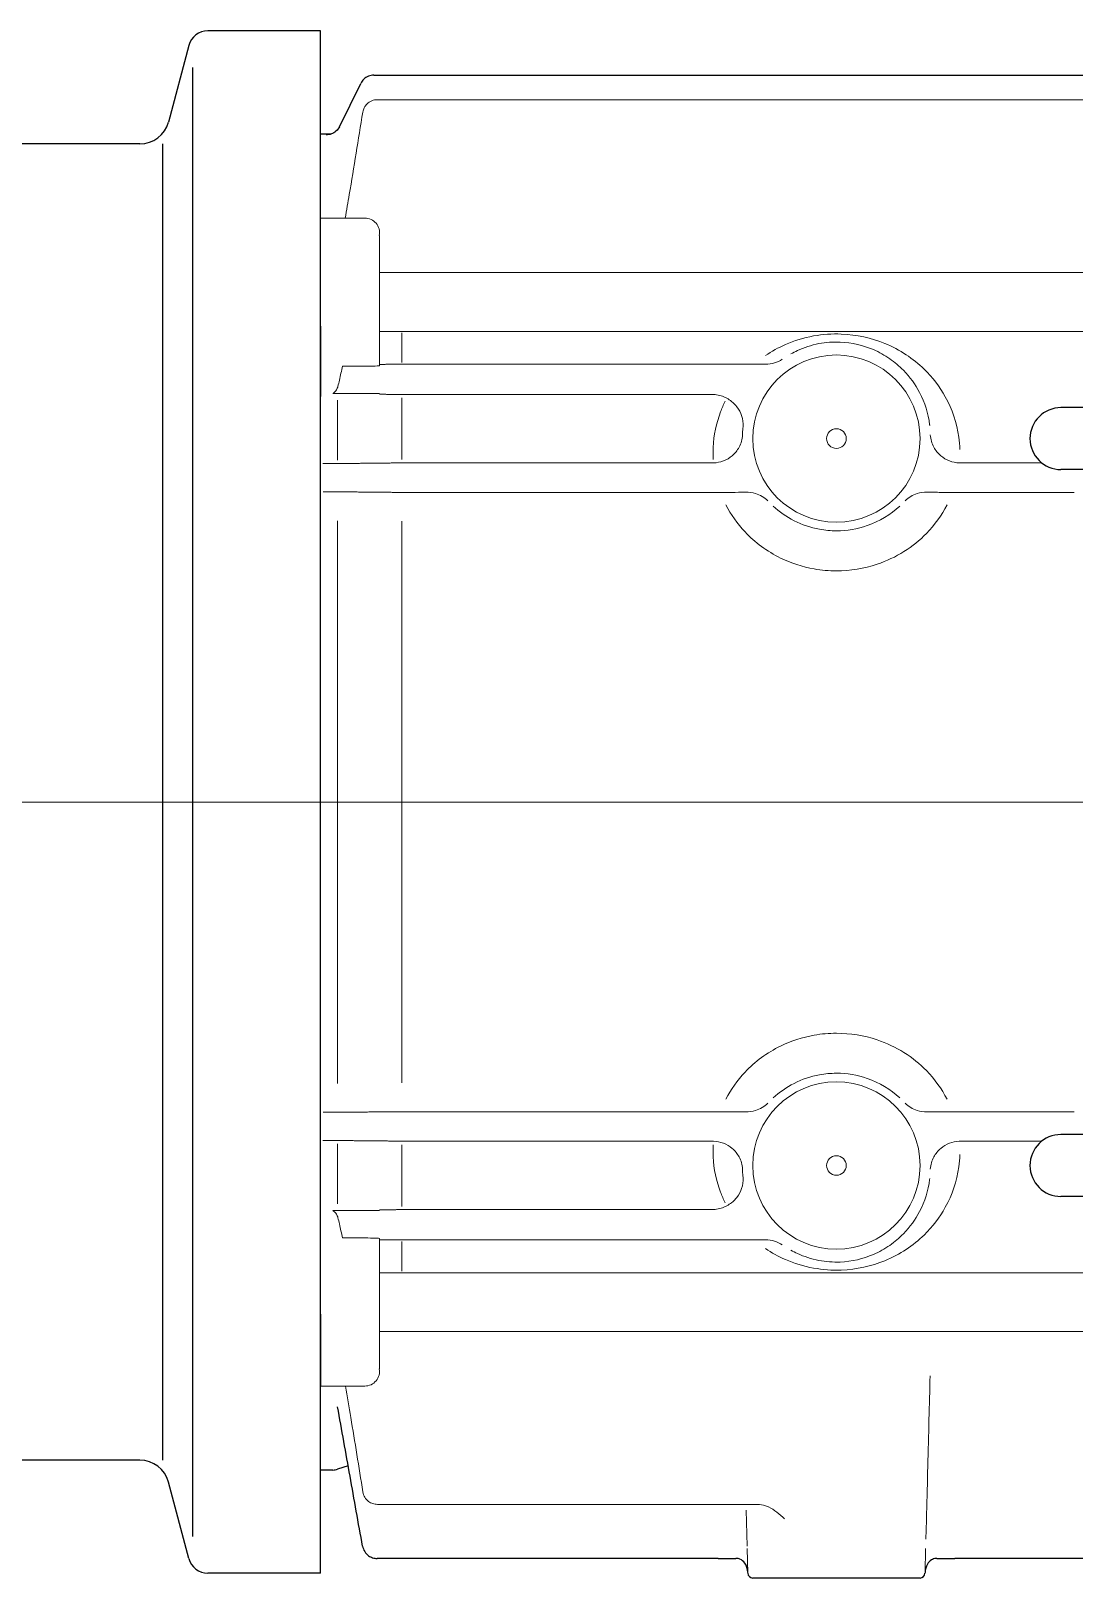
# Model space of a CAD drawing. Header units: millimetres. Extents: x 15 to 405, y 9 to 283.
# Drawn here: x 303.04 to 316.31, y 216.66 to 236.35 of the extents above; entities that cross this region are included whole.
import ezdxf

# ---------------------------------------------------------------- set-up
doc = ezdxf.new("R2010")
doc.units = ezdxf.units.MM
doc.linetypes.add('実線', pattern=[0])
doc.layers.add('GR1', color=1, linetype='実線', lineweight=25)

# ---------------------------------------------------------------- blocks, each defined once
blk = doc.blocks.new('BLKF037')
at = {"color": 7, "linetype": 'ByBlock', "lineweight": 13}
blk.add_line((225.327, 226.533), (337.63, 226.533), dxfattribs=at)
blk = doc.blocks.new('BLKF046')
at = {"color": 0, "linetype": 'ByBlock', "lineweight": -2}
for p, q in [((306.725, 236.346), (305.292, 236.346)), ((306.725, 216.721), (306.725, 236.346)), ((305.051, 236.16), (304.79, 235.186)), ((305.1, 217.187), (305.1, 235.879)), ((304.428, 234.908), (300.538, 234.908)), ((304.715, 234.908), (304.715, 218.158)), ((304.428, 218.158), (300.538, 218.158)), ((305.051, 216.906), (304.79, 217.88)), ((306.725, 216.721), (305.292, 216.721))]:
    blk.add_line(p, q, dxfattribs=at)
at = {"color": 7, "linetype": 'ByBlock', "lineweight": 13}
blk.add_line((300.538, 234.908), (300.538, 218.158), dxfattribs=at)
at = {"color": 0, "linetype": 'ByBlock', "lineweight": -2}
for centre, radius, start, end in [((305.292, 236.096), 0.25, 90, 165), ((304.428, 235.283), 0.375, 270, 345), ((304.428, 217.783), 0.375, 15, 90), ((305.292, 216.971), 0.25, 195, 270)]:
    blk.add_arc(centre, radius, start, end, dxfattribs=at)
blk = doc.blocks.new('BLKF047')
at = {"color": 3, "linetype": 'ByBlock', "lineweight": 25}
for p, q in [((307.405, 235.783), (318.905, 235.783)), ((306.859, 235.033), (306.725, 235.033)), ((306.725, 233.87), (306.725, 233.965)), ((306.725, 233.048), (306.725, 233.87)), ((306.725, 232.587), (306.725, 231.695)), ((306.725, 221.371), (306.725, 231.695)), ((306.883, 218.033), (306.725, 218.033)), ((307.077, 218.087), (306.941, 218.042)), ((311.782, 216.908), (307.446, 216.908)), ((320.782, 216.908), (314.794, 216.908)), ((314.352, 216.658), (312.224, 216.658))]:
    blk.add_line(p, q, dxfattribs=at)
at = {"color": 0, "linetype": 'ByBlock', "lineweight": -2}
for p, q in [((307.45, 235.471), (316.6, 235.471)), ((306.725, 233.965), (307.288, 233.965)), ((307.475, 232.086), (307.475, 233.744)), ((328.413, 233.272), (307.475, 233.272)), ((328.413, 232.522), (307.475, 232.522)), ((307.759, 232.127), (307.759, 232.502)), ((307.288, 232.08), (307.003, 232.08)), ((307.818, 232.106), (312.242, 232.106)), ((306.88, 231.73), (307.475, 231.73)), ((306.941, 231.646), (306.941, 230.884)), ((307.759, 230.894), (307.759, 231.678)), ((311.707, 231.719), (307.818, 231.719)), ((306.756, 230.84), (306.883, 230.84)), ((307.818, 230.849), (311.714, 230.849)), ((314.862, 230.849), (315.9, 230.849)), ((306.883, 230.481), (306.759, 230.481)), ((311.811, 230.473), (307.818, 230.473)), ((316.311, 230.473), (314.765, 230.473)), ((306.941, 230.113), (306.941, 222.953)), ((307.759, 222.958), (307.759, 230.108)), ((307.45, 217.596), (312.281, 217.596)), ((312.161, 216.719), (312.153, 217.036)), ((314.415, 216.719), (314.423, 217.036))]:
    blk.add_line(p, q, dxfattribs=at)
at = {"color": 3, "linetype": 'ByBlock', "lineweight": 25}
blk.add_lwpolyline([(306.966, 235.127), (307.236, 235.678)], dxfattribs=at)
at = {"color": 0, "linetype": 'ByBlock', "lineweight": -2}
for points in [[(311.714, 230.849), (311.725, 230.849)], [(314.851, 230.849), (314.862, 230.849)], [(307.449, 217.596), (307.45, 217.596)], [(312.152, 217.062), (312.14, 217.524)], [(307.445, 216.908), (307.446, 216.908)]]:
    blk.add_lwpolyline(points, dxfattribs=at)
for radius in [1.064, 0.125]:
    blk.add_circle((313.288, 231.158), radius, dxfattribs=at)
blk.add_arc((307.288, 233.777), 0.188, 349.9756, 90, dxfattribs=at)
at = {"color": 3, "linetype": 'ByBlock', "lineweight": 25}
for centre, radius, start, end in [((306.883, 218.221), 0.188, 270, 288.189), ((312.224, 216.721), 0.0625, 181.5, 270), ((314.352, 216.721), 0.0625, 270, 358.5)]:
    blk.add_arc(centre, radius, start, end, dxfattribs=at)
at = {"color": 0, "linetype": 'ByBlock', "lineweight": -2}
blk.add_ellipse((307.288, 232.086), major_axis=(-0.188, 0), ratio=0.031211, start_param=1.570796, end_param=3.141593, dxfattribs=at)
at = {"color": 3, "linetype": 'ByBlock', "lineweight": 25}
for points, knots in [([(307.405, 235.783), (307.38, 235.783), (307.356, 235.778), (307.313, 235.76), (307.293, 235.748), (307.26, 235.717), (307.247, 235.699), (307.236, 235.678)], [0, 0, 0, 0, 0.0585786, 0.0585786, 0.1131506, 0.1131506, 0.1677231, 0.1677231, 0.1677231, 0.1677231]), ([(306.966, 235.127), (306.955, 235.105), (306.94, 235.086), (306.905, 235.055), (306.885, 235.043), (306.843, 235.027), (306.82, 235.023), (306.797, 235.023)], [0, 0, 0, 0, 0.0586232, 0.0586232, 0.1130544, 0.1130544, 0.1674839, 0.1674839, 0.1674839, 0.1674839]), ([(307.26, 217.063), (307.207, 217.36), (307.154, 217.658), (307.048, 218.249), (306.996, 218.543), (306.943, 218.837)], [0.125498, 0.125498, 0.125498, 0.125498, 0.850267, 0.850267, 1.565221, 1.565221, 1.565221, 1.565221]), ([(307.26, 217.063), (307.265, 217.039), (307.274, 217.016), (307.3, 216.974), (307.317, 216.956), (307.352, 216.931), (307.37, 216.923), (307.406, 216.911), (307.426, 216.908), (307.445, 216.908)], [0, 0, 0, 0, 0.058641, 0.058641, 0.1172729, 0.1172729, 0.163456, 0.163456, 0.2096378, 0.2096378, 0.2096378, 0.2096378]), ([(311.782, 216.908), (311.83, 216.908), (311.879, 216.908), (311.954, 216.908), (311.983, 216.908), (312.009, 216.908)], [0, 0, 0, 0, 0.1172246, 0.1172246, 0.1959744, 0.1959744, 0.1959744, 0.1959744]), ([(312.161, 216.73), (312.159, 216.773), (312.146, 216.816), (312.106, 216.871), (312.085, 216.888), (312.045, 216.904), (312.028, 216.908), (312.009, 216.908)], [-1.1486216, -1.1486216, -1.1486216, -1.1486216, -1.0124398, -1.0124398, -0.917334, -0.917334, -0.8565314, -0.8565314, -0.8565314, -0.8565314]), ([(314.567, 216.908), (314.563, 216.908), (314.558, 216.908), (314.533, 216.905), (314.514, 216.899), (314.475, 216.876), (314.458, 216.857), (314.426, 216.804), (314.416, 216.767), (314.415, 216.73)], [-0.3174754, -0.3174754, -0.3174754, -0.3174754, -0.3036262, -0.3036262, -0.2367604, -0.2367604, -0.1426614, -0.1426614, -0.005282, -0.005282, -0.005282, -0.005282]), ([(314.567, 216.908), (314.592, 216.908), (314.618, 216.908), (314.67, 216.908), (314.694, 216.908), (314.744, 216.908), (314.769, 216.908), (314.794, 216.908)], [0.2772861, 0.2772861, 0.2772861, 0.2772861, 0.3514995, 0.3514995, 0.4122351, 0.4122351, 0.4729762, 0.4729762, 0.4729762, 0.4729762])]:
    blk.add_open_spline(points, degree=3, knots=knots, dxfattribs=at)
at = {"color": 0, "linetype": 'ByBlock', "lineweight": -2}
for points, knots in [([(307.448, 235.471), (307.424, 235.471), (307.399, 235.466), (307.354, 235.447), (307.334, 235.434), (307.302, 235.403), (307.29, 235.387), (307.272, 235.351), (307.266, 235.332), (307.263, 235.313)], [0, 0, 0, 0, 0.0585809, 0.0585809, 0.1171804, 0.1171804, 0.1648715, 0.1648715, 0.2125593, 0.2125593, 0.2125593, 0.2125593]), ([(307.039, 233.965), (307.057, 234.065), (307.074, 234.165), (307.15, 234.612), (307.207, 234.964), (307.263, 235.313)], [0.571393, 0.571393, 0.571393, 0.571393, 0.813978, 0.813978, 1.659316, 1.659316, 1.659316, 1.659316]), ([(314.857, 231.02), (314.856, 231.073), (314.851, 231.125), (314.819, 231.358), (314.761, 231.531), (314.602, 231.818), (314.512, 231.937), (314.334, 232.109), (314.258, 232.171), (314.174, 232.226), (314.091, 232.281), (314, 232.329), (313.735, 232.438), (313.545, 232.481), (313.232, 232.493), (313.112, 232.485), (312.871, 232.441), (312.75, 232.403), (312.548, 232.315), (312.463, 232.268), (312.385, 232.215)], [-10.191689, -10.191689, -10.191689, -10.191689, -10.032573, -10.032573, -9.4786, -9.4786, -9.033189, -9.033189, -8.754808, -8.754808, -8.754808, -8.478683, -8.478683, -8.009731, -8.009731, -7.725255, -7.725255, -7.409021, -7.409021, -7.146489, -7.146489, -7.146489, -7.146489]), ([(312.709, 232.236), (312.736, 232.251), (312.763, 232.265), (312.876, 232.317), (312.968, 232.348), (313.153, 232.383), (313.245, 232.39), (313.485, 232.38), (313.631, 232.345), (313.833, 232.258), (313.903, 232.218), (313.966, 232.174), (314.03, 232.13), (314.088, 232.08), (314.224, 231.942), (314.292, 231.846), (314.412, 231.617), (314.455, 231.479), (314.474, 231.331), (314.474, 231.328), (314.474, 231.325)], [7.302887, 7.302887, 7.302887, 7.302887, 7.409021, 7.409021, 7.725255, 7.725255, 8.009731, 8.009731, 8.478683, 8.478683, 8.754808, 8.754808, 8.754808, 9.033189, 9.033189, 9.4786, 9.4786, 10.032573, 10.032573, 10.045077, 10.045077, 10.045077, 10.045077]), ([(312.387, 232.105), (312.426, 232.105), (312.465, 232.11), (312.536, 232.132), (312.569, 232.147), (312.599, 232.167), (312.599, 232.167), (312.599, 232.167)], [-0.2059134, -0.2059134, -0.2059134, -0.2059134, -0.1016295, -0.1016295, 0, 0, 0.0007999, 0.0007999, 0.0007999, 0.0007999]), ([(307.003, 232.08), (306.992, 232.021), (306.979, 231.961), (306.959, 231.876), (306.953, 231.849), (306.947, 231.823)], [-0.3525784, -0.3525784, -0.3525784, -0.3525784, -0.1771723, -0.1771723, -0.1000795, -0.1000795, -0.1000795, -0.1000795]), ([(312.387, 232.105), (312.386, 232.105), (312.384, 232.105), (312.362, 232.105), (312.34, 232.106), (312.293, 232.106), (312.268, 232.106), (312.242, 232.106)], [0.2095647, 0.2095647, 0.2095647, 0.2095647, 0.213158, 0.213158, 0.2676474, 0.2676474, 0.3286242, 0.3286242, 0.3286242, 0.3286242]), ([(306.947, 231.823), (306.943, 231.807), (306.936, 231.792), (306.917, 231.763), (306.905, 231.75), (306.887, 231.735), (306.884, 231.732), (306.88, 231.73)], [-0.2085133, -0.2085133, -0.2085133, -0.2085133, -0.1604589, -0.1604589, -0.1129336, -0.1129336, -0.1007143, -0.1007143, -0.1007143, -0.1007143]), ([(311.893, 231.672), (311.88, 231.678), (311.868, 231.684), (311.832, 231.699), (311.808, 231.707), (311.758, 231.717), (311.733, 231.719), (311.707, 231.719)], [0.4170251, 0.4170251, 0.4170251, 0.4170251, 0.4528334, 0.4528334, 0.515748, 0.515748, 0.5771365, 0.5771365, 0.5771365, 0.5771365]), ([(311.873, 231.634), (311.851, 231.59), (311.831, 231.545), (311.814, 231.499), (311.759, 231.356), (311.727, 231.203), (311.718, 230.996), (311.718, 230.944), (311.721, 230.893)], [-8.9053796, -8.9053796, -8.9053796, -8.9053796, -8.7548669, -8.7548669, -8.7548669, -8.2838251, -8.2838251, -8.1307025, -8.1307025, -8.1307025, -8.1307025]), ([(312.1, 231.314), (312.1, 231.315), (312.1, 231.315), (312.103, 231.358), (312.098, 231.404), (312.07, 231.485), (312.05, 231.525), (312.003, 231.585), (311.981, 231.609), (311.936, 231.645), (311.916, 231.659), (311.893, 231.672)], [-0.6487695, -0.6487695, -0.6487695, -0.6487695, -0.6471154, -0.6471154, -0.3779498, -0.3779498, -0.1781466, -0.1781466, -0.06758, -0.06758, 0, 0, 0, 0]), ([(311.725, 230.849), (311.768, 230.85), (311.81, 230.859), (311.891, 230.89), (311.929, 230.912), (311.998, 230.971), (312.027, 231.008), (312.076, 231.097), (312.09, 231.15), (312.093, 231.204), (312.093, 231.204), (312.093, 231.204)], [-0.4855617, -0.4855617, -0.4855617, -0.4855617, -0.3816639, -0.3816639, -0.2727811, -0.2727811, -0.1496703, -0.1496703, 0, 0, 0.0007769, 0.0007769, 0.0007769, 0.0007769]), ([(312.094, 231.21), (312.094, 231.217), (312.094, 231.223), (312.095, 231.257), (312.097, 231.283), (312.1, 231.309)], [8.2580733, 8.2580733, 8.2580733, 8.2580733, 8.2838251, 8.2838251, 8.3832864, 8.3832864, 8.3832864, 8.3832864]), ([(314.851, 230.849), (314.808, 230.85), (314.766, 230.859), (314.685, 230.89), (314.647, 230.912), (314.578, 230.971), (314.549, 231.008), (314.5, 231.097), (314.486, 231.15), (314.482, 231.204), (314.482, 231.204), (314.482, 231.204)], [0, 0, 0, 0, 0.1034121, 0.1034121, 0.211786, 0.211786, 0.3343214, 0.3343214, 0.4832921, 0.4832921, 0.4840654, 0.4840654, 0.4840654, 0.4840654]), ([(311.811, 230.473), (311.861, 230.473), (311.91, 230.473), (312.017, 230.474), (312.072, 230.475), (312.124, 230.476), (312.128, 230.477), (312.132, 230.477)], [0, 0, 0, 0, 0.1201244, 0.1201244, 0.2732768, 0.2732768, 0.2858653, 0.2858653, 0.2858653, 0.2858653]), ([(312.415, 230.365), (312.414, 230.366), (312.414, 230.366), (312.372, 230.408), (312.319, 230.441), (312.223, 230.47), (312.18, 230.478), (312.132, 230.477)], [-0.4211761, -0.4211761, -0.4211761, -0.4211761, -0.419967, -0.419967, -0.158057, -0.158057, 0, 0, 0, 0]), ([(314.444, 230.477), (314.396, 230.478), (314.353, 230.47), (314.257, 230.441), (314.204, 230.408), (314.162, 230.366), (314.162, 230.366), (314.161, 230.365)], [-0.4519314, -0.4519314, -0.4519314, -0.4519314, -0.2818445, -0.2818445, 0, 0, 0.0013011, 0.0013011, 0.0013011, 0.0013011]), ([(314.444, 230.477), (314.483, 230.476), (314.526, 230.475), (314.603, 230.474), (314.636, 230.474), (314.701, 230.473), (314.733, 230.473), (314.765, 230.473)], [0.3412261, 0.3412261, 0.3412261, 0.3412261, 0.4659192, 0.4659192, 0.5485603, 0.5485603, 0.6261839, 0.6261839, 0.6261839, 0.6261839]), ([(311.881, 230.314), (311.944, 230.192), (312.026, 230.075), (312.251, 229.837), (312.405, 229.722), (312.711, 229.573), (312.856, 229.526), (313.098, 229.483), (313.193, 229.475), (313.288, 229.475), (313.464, 229.475), (313.64, 229.504), (314.048, 229.64), (314.265, 229.779), (314.541, 230.062), (314.628, 230.185), (314.695, 230.314)], [-10.199635, -10.199635, -10.199635, -10.199635, -9.82204, -9.82204, -9.347724, -9.347724, -8.982866, -8.982866, -8.75483, -8.75483, -8.75483, -8.332228, -8.332228, -7.709162, -7.709162, -7.310016, -7.310016, -7.310016, -7.310016]), ([(314.094, 230.298), (313.977, 230.191), (313.835, 230.105), (313.555, 230.007), (313.421, 229.984), (313.288, 229.984), (313.216, 229.984), (313.144, 229.991), (312.96, 230.024), (312.851, 230.062), (312.651, 230.163), (312.561, 230.226), (312.482, 230.298)], [7.807274, 7.807274, 7.807274, 7.807274, 8.332228, 8.332228, 8.75483, 8.75483, 8.75483, 8.982866, 8.982866, 9.347724, 9.347724, 9.702374, 9.702374, 9.702374, 9.702374]), ([(314.48, 219.231), (314.475, 219.046), (314.47, 218.861), (314.465, 218.677), (314.455, 218.278), (314.445, 217.879), (314.432, 217.371), (314.429, 217.261), (314.426, 217.152)], [1.472497, 1.472497, 1.472497, 1.472497, 1.916126, 1.916126, 1.916126, 2.874189, 2.874189, 3.136761, 3.136761, 3.136761, 3.136761]), ([(307.263, 217.754), (307.214, 218.069), (307.162, 218.39), (307.088, 218.833), (307.065, 218.967), (307.042, 219.101)], [0.127856, 0.127856, 0.127856, 0.127856, 0.88655, 0.88655, 1.204522, 1.204522, 1.204522, 1.204522]), ([(307.263, 217.754), (307.267, 217.73), (307.275, 217.707), (307.301, 217.665), (307.317, 217.647), (307.353, 217.62), (307.371, 217.611), (307.409, 217.599), (307.429, 217.596), (307.449, 217.596)], [0, 0, 0, 0, 0.0586414, 0.0586414, 0.1172755, 0.1172755, 0.1651218, 0.1651218, 0.2129667, 0.2129667, 0.2129667, 0.2129667]), ([(312.411, 217.569), (312.403, 217.572), (312.395, 217.575), (312.355, 217.589), (312.315, 217.596), (312.281, 217.596)], [0.6856647, 0.6856647, 0.6856647, 0.6856647, 0.704657, 0.704657, 0.786814, 0.786814, 0.786814, 0.786814]), ([(312.628, 217.413), (312.628, 217.413), (312.628, 217.413), (312.598, 217.442), (312.566, 217.471), (312.498, 217.522), (312.463, 217.545), (312.42, 217.565), (312.415, 217.567), (312.411, 217.569)], [-0.2214982, -0.2214982, -0.2214982, -0.2214982, -0.2206392, -0.2206392, -0.1125514, -0.1125514, -0.0121874, -0.0121874, 0, 0, 0, 0])]:
    blk.add_open_spline(points, degree=3, knots=knots, dxfattribs=at)
for points, degree in [([(307.475, 232.102), (307.619, 232.104), (307.759, 232.106)], 2), ([(307.759, 232.106), (307.777, 232.106), (307.799, 232.106), (307.818, 232.106)], 3), ([(307.759, 231.719), (307.619, 231.721), (307.475, 231.722)], 2), ([(307.818, 231.719), (307.799, 231.719), (307.777, 231.719), (307.759, 231.719)], 3), ([(306.883, 230.84), (306.892, 230.84), (306.903, 230.84), (306.913, 230.84)], 3), ([(306.913, 230.84), (306.923, 230.84), (306.933, 230.84), (306.941, 230.84)], 3), ([(306.941, 230.84), (307.36, 230.845), (307.759, 230.849)], 2), ([(307.759, 230.849), (307.778, 230.849), (307.799, 230.849), (307.818, 230.849)], 3), ([(306.913, 230.481), (306.903, 230.481), (306.892, 230.481), (306.883, 230.481)], 3), ([(306.941, 230.481), (306.932, 230.481), (306.923, 230.481), (306.913, 230.481)], 3), ([(307.759, 230.473), (307.359, 230.477), (306.941, 230.481)], 2), ([(307.818, 230.473), (307.799, 230.473), (307.778, 230.473), (307.759, 230.473)], 3)]:
    blk.add_open_spline(points, degree=degree, dxfattribs=at)
blk = doc.blocks.new('BLKF048')
at = {"color": 7, "linetype": 'ByBlock', "lineweight": 13}
blk.add_line((317.788, 229.796), (317.788, 232.475), dxfattribs=at)
at = {"color": 0, "linetype": 'ByBlock', "lineweight": -2}
for p, q in [((319.432, 231.552), (316.144, 231.552)), ((319.432, 230.764), (316.144, 230.764))]:
    blk.add_line(p, q, dxfattribs=at)
for centre, radius, start, end in [((317.788, 231.158), 1, 23.188, 156.8119), ((316.144, 231.158), 0.394, 90, 270), ((319.432, 231.158), 0.394, 270, 89.9999), ((317.788, 231.158), 1, 203.188, 336.812)]:
    blk.add_arc(centre, radius, start, end, dxfattribs=at)
blk = doc.blocks.new('BLKF050')
at = {"color": 7, "linetype": 'ByBlock', "lineweight": 13}
blk.add_line((317.788, 223.27), (317.788, 220.591), dxfattribs=at)
at = {"color": 0, "linetype": 'ByBlock', "lineweight": -2}
for p, q in [((319.432, 222.302), (316.144, 222.302)), ((319.432, 221.514), (316.144, 221.514))]:
    blk.add_line(p, q, dxfattribs=at)
for centre, radius, start, end in [((317.788, 221.908), 1, 23.188, 156.812), ((316.144, 221.908), 0.394, 90, 269.9999), ((319.432, 221.908), 0.394, 270.0001, 90), ((317.788, 221.908), 1, 203.1881, 336.812)]:
    blk.add_arc(centre, radius, start, end, dxfattribs=at)
blk = doc.blocks.new('BLKF045')
at = {"color": 0, "linetype": 'ByBlock', "lineweight": -2}
for p, q in [((283.163, 226.533), (338.855, 226.533)), ((306.883, 222.585), (306.759, 222.585)), ((311.811, 222.593), (307.818, 222.593)), ((316.311, 222.593), (314.765, 222.593)), ((306.756, 222.226), (306.883, 222.226)), ((306.941, 221.42), (306.941, 222.182)), ((307.759, 222.172), (307.759, 221.388)), ((307.818, 222.217), (311.714, 222.217)), ((314.862, 222.217), (315.9, 222.217)), ((306.88, 221.336), (307.475, 221.336)), ((311.707, 221.347), (307.818, 221.347)), ((307.288, 220.986), (307.003, 220.986)), ((307.475, 220.98), (307.475, 219.322)), ((307.759, 220.939), (307.759, 220.564)), ((307.818, 220.96), (312.242, 220.96)), ((328.413, 220.544), (307.475, 220.544)), ((328.413, 219.794), (307.475, 219.794)), ((306.725, 219.101), (307.288, 219.101))]:
    blk.add_line(p, q, dxfattribs=at)
at = {"color": 3, "linetype": 'ByBlock', "lineweight": 25}
for p, q in [((306.725, 220.479), (306.725, 221.371)), ((306.725, 220.018), (306.725, 219.196)), ((306.725, 219.196), (306.725, 219.101))]:
    blk.add_line(p, q, dxfattribs=at)
at = {"color": 0, "linetype": 'ByBlock', "lineweight": -2}
for points in [[(311.714, 222.217), (311.725, 222.217)], [(314.851, 222.217), (314.862, 222.217)]]:
    blk.add_lwpolyline(points, dxfattribs=at)
for radius in [1.064, 0.125]:
    blk.add_circle((313.288, 221.908), radius, dxfattribs=at)
blk.add_arc((307.288, 219.289), 0.188, 270, 10.0244, dxfattribs=at)
blk.add_ellipse((307.288, 220.98), major_axis=(-0.188, 0), ratio=0.031211, start_param=3.141593, end_param=4.712389, dxfattribs=at)
for points, knots in [([(311.881, 222.752), (311.944, 222.874), (312.026, 222.991), (312.251, 223.23), (312.405, 223.344), (312.711, 223.493), (312.856, 223.54), (313.098, 223.583), (313.193, 223.591), (313.288, 223.591), (313.464, 223.591), (313.64, 223.562), (314.048, 223.426), (314.265, 223.287), (314.541, 223.005), (314.628, 222.881), (314.695, 222.752)], [-10.199635, -10.199635, -10.199635, -10.199635, -9.82204, -9.82204, -9.347724, -9.347724, -8.982866, -8.982866, -8.75483, -8.75483, -8.75483, -8.332228, -8.332228, -7.709162, -7.709162, -7.310016, -7.310016, -7.310016, -7.310016]), ([(314.094, 222.768), (313.977, 222.875), (313.835, 222.961), (313.555, 223.059), (313.421, 223.082), (313.288, 223.082), (313.216, 223.082), (313.144, 223.075), (312.96, 223.042), (312.851, 223.004), (312.651, 222.903), (312.561, 222.84), (312.482, 222.768)], [7.807274, 7.807274, 7.807274, 7.807274, 8.332228, 8.332228, 8.75483, 8.75483, 8.75483, 8.982866, 8.982866, 9.347724, 9.347724, 9.702374, 9.702374, 9.702374, 9.702374]), ([(312.415, 222.701), (312.414, 222.701), (312.414, 222.7), (312.372, 222.658), (312.319, 222.626), (312.223, 222.596), (312.18, 222.588), (312.132, 222.59)], [-0.4211761, -0.4211761, -0.4211761, -0.4211761, -0.419967, -0.419967, -0.158057, -0.158057, 0, 0, 0, 0]), ([(314.444, 222.59), (314.396, 222.588), (314.353, 222.596), (314.257, 222.626), (314.204, 222.658), (314.162, 222.7), (314.162, 222.701), (314.161, 222.701)], [-0.4519314, -0.4519314, -0.4519314, -0.4519314, -0.2818445, -0.2818445, 0, 0, 0.0013011, 0.0013011, 0.0013011, 0.0013011]), ([(311.811, 222.593), (311.861, 222.593), (311.91, 222.593), (312.017, 222.592), (312.072, 222.591), (312.124, 222.59), (312.128, 222.59), (312.132, 222.59)], [0, 0, 0, 0, 0.1201244, 0.1201244, 0.2732768, 0.2732768, 0.2858653, 0.2858653, 0.2858653, 0.2858653]), ([(314.444, 222.59), (314.483, 222.591), (314.526, 222.591), (314.603, 222.592), (314.636, 222.593), (314.701, 222.593), (314.733, 222.593), (314.765, 222.593)], [0.3412261, 0.3412261, 0.3412261, 0.3412261, 0.4659192, 0.4659192, 0.5485603, 0.5485603, 0.6261839, 0.6261839, 0.6261839, 0.6261839]), ([(311.873, 221.432), (311.851, 221.476), (311.831, 221.521), (311.814, 221.567), (311.759, 221.711), (311.727, 221.863), (311.718, 222.07), (311.718, 222.122), (311.721, 222.173)], [-8.9053796, -8.9053796, -8.9053796, -8.9053796, -8.7548669, -8.7548669, -8.7548669, -8.2838251, -8.2838251, -8.1307025, -8.1307025, -8.1307025, -8.1307025]), ([(311.725, 222.217), (311.768, 222.216), (311.81, 222.207), (311.891, 222.176), (311.929, 222.154), (311.998, 222.095), (312.027, 222.058), (312.076, 221.97), (312.09, 221.917), (312.093, 221.863), (312.093, 221.862), (312.093, 221.862)], [-0.4855617, -0.4855617, -0.4855617, -0.4855617, -0.3816639, -0.3816639, -0.2727811, -0.2727811, -0.1496703, -0.1496703, 0, 0, 0.0007769, 0.0007769, 0.0007769, 0.0007769]), ([(314.851, 222.217), (314.808, 222.216), (314.766, 222.207), (314.685, 222.176), (314.647, 222.154), (314.578, 222.095), (314.549, 222.058), (314.5, 221.97), (314.486, 221.917), (314.482, 221.863), (314.482, 221.862), (314.482, 221.862)], [0, 0, 0, 0, 0.1034121, 0.1034121, 0.211786, 0.211786, 0.3343214, 0.3343214, 0.4832921, 0.4832921, 0.4840654, 0.4840654, 0.4840654, 0.4840654]), ([(314.857, 222.046), (314.856, 221.993), (314.851, 221.941), (314.819, 221.708), (314.761, 221.535), (314.602, 221.248), (314.512, 221.13), (314.334, 220.957), (314.258, 220.895), (314.174, 220.84), (314.091, 220.785), (314, 220.737), (313.735, 220.628), (313.545, 220.585), (313.232, 220.573), (313.112, 220.582), (312.871, 220.625), (312.75, 220.663), (312.548, 220.751), (312.463, 220.798), (312.385, 220.851)], [-10.191689, -10.191689, -10.191689, -10.191689, -10.032573, -10.032573, -9.4786, -9.4786, -9.033189, -9.033189, -8.754808, -8.754808, -8.754808, -8.478683, -8.478683, -8.009731, -8.009731, -7.725255, -7.725255, -7.409021, -7.409021, -7.146489, -7.146489, -7.146489, -7.146489]), ([(312.1, 221.752), (312.1, 221.752), (312.1, 221.751), (312.103, 221.708), (312.098, 221.662), (312.07, 221.581), (312.05, 221.542), (312.003, 221.481), (311.981, 221.457), (311.936, 221.421), (311.916, 221.407), (311.893, 221.395)], [-0.6487695, -0.6487695, -0.6487695, -0.6487695, -0.6471154, -0.6471154, -0.3779498, -0.3779498, -0.1781466, -0.1781466, -0.06758, -0.06758, 0, 0, 0, 0]), ([(312.094, 221.857), (312.094, 221.85), (312.094, 221.843), (312.095, 221.81), (312.097, 221.783), (312.1, 221.757)], [8.2580733, 8.2580733, 8.2580733, 8.2580733, 8.2838251, 8.2838251, 8.3832864, 8.3832864, 8.3832864, 8.3832864]), ([(312.709, 220.83), (312.736, 220.815), (312.763, 220.801), (312.876, 220.749), (312.968, 220.719), (313.153, 220.683), (313.245, 220.676), (313.485, 220.686), (313.631, 220.721), (313.833, 220.809), (313.903, 220.848), (313.966, 220.892), (314.03, 220.936), (314.088, 220.986), (314.224, 221.125), (314.292, 221.22), (314.412, 221.449), (314.455, 221.588), (314.474, 221.735), (314.474, 221.738), (314.474, 221.742)], [7.302887, 7.302887, 7.302887, 7.302887, 7.409021, 7.409021, 7.725255, 7.725255, 8.009731, 8.009731, 8.478683, 8.478683, 8.754808, 8.754808, 8.754808, 9.033189, 9.033189, 9.4786, 9.4786, 10.032573, 10.032573, 10.045077, 10.045077, 10.045077, 10.045077]), ([(306.947, 221.243), (306.943, 221.259), (306.936, 221.275), (306.917, 221.304), (306.905, 221.317), (306.887, 221.331), (306.884, 221.334), (306.88, 221.336)], [-0.2085133, -0.2085133, -0.2085133, -0.2085133, -0.1604589, -0.1604589, -0.1129336, -0.1129336, -0.1007143, -0.1007143, -0.1007143, -0.1007143]), ([(311.893, 221.395), (311.88, 221.388), (311.868, 221.382), (311.832, 221.367), (311.808, 221.36), (311.758, 221.35), (311.733, 221.347), (311.707, 221.347)], [0.4170251, 0.4170251, 0.4170251, 0.4170251, 0.4528334, 0.4528334, 0.515748, 0.515748, 0.5771365, 0.5771365, 0.5771365, 0.5771365]), ([(307.003, 220.986), (306.992, 221.046), (306.979, 221.105), (306.959, 221.191), (306.953, 221.217), (306.947, 221.243)], [-0.3525784, -0.3525784, -0.3525784, -0.3525784, -0.1771723, -0.1771723, -0.1000795, -0.1000795, -0.1000795, -0.1000795]), ([(312.387, 220.961), (312.386, 220.961), (312.384, 220.961), (312.362, 220.961), (312.34, 220.961), (312.293, 220.96), (312.268, 220.96), (312.242, 220.96)], [0.2095647, 0.2095647, 0.2095647, 0.2095647, 0.213158, 0.213158, 0.2676474, 0.2676474, 0.3286242, 0.3286242, 0.3286242, 0.3286242]), ([(312.387, 220.961), (312.426, 220.961), (312.465, 220.956), (312.536, 220.935), (312.569, 220.919), (312.599, 220.899), (312.599, 220.899), (312.599, 220.899)], [-0.2059134, -0.2059134, -0.2059134, -0.2059134, -0.1016295, -0.1016295, 0, 0, 0.0007999, 0.0007999, 0.0007999, 0.0007999])]:
    blk.add_open_spline(points, degree=3, knots=knots, dxfattribs=at)
for points, degree in [([(306.913, 222.585), (306.903, 222.585), (306.892, 222.585), (306.883, 222.585)], 3), ([(306.941, 222.585), (306.932, 222.585), (306.923, 222.585), (306.913, 222.585)], 3), ([(307.759, 222.593), (307.359, 222.589), (306.941, 222.585)], 2), ([(307.818, 222.593), (307.799, 222.593), (307.778, 222.593), (307.759, 222.593)], 3), ([(306.883, 222.226), (306.892, 222.226), (306.903, 222.226), (306.913, 222.226)], 3), ([(306.913, 222.226), (306.923, 222.226), (306.933, 222.226), (306.941, 222.226)], 3), ([(306.941, 222.226), (307.36, 222.222), (307.759, 222.218)], 2), ([(307.759, 222.218), (307.778, 222.217), (307.799, 222.217), (307.818, 222.217)], 3), ([(307.759, 221.347), (307.619, 221.345), (307.475, 221.344)], 2), ([(307.818, 221.347), (307.799, 221.347), (307.777, 221.347), (307.759, 221.347)], 3), ([(307.475, 220.964), (307.619, 220.962), (307.759, 220.961)], 2), ([(307.759, 220.961), (307.777, 220.96), (307.799, 220.96), (307.818, 220.96)], 3)]:
    blk.add_open_spline(points, degree=degree, dxfattribs=at)
blk.add_blockref('BLKF047', (0, 0), dxfattribs=at)
at = {"color": 3, "linetype": 'ByBlock', "lineweight": 25}
for name in ['BLKF046', 'BLKF048', 'BLKF050']:
    blk.add_blockref(name, (0, 0), dxfattribs=at)

msp = doc.modelspace()

# ---------------------------------------------------------------- block references
at = {"layer": 'GR1', "color": 7, "lineweight": 13}
msp.add_blockref('BLKF045', (0, 0), dxfattribs=at)
at = {"layer": 'GR1', "color": 3}
msp.add_blockref('BLKF037', (0, 0), dxfattribs=at)

doc.saveas('drawing.dxf')
